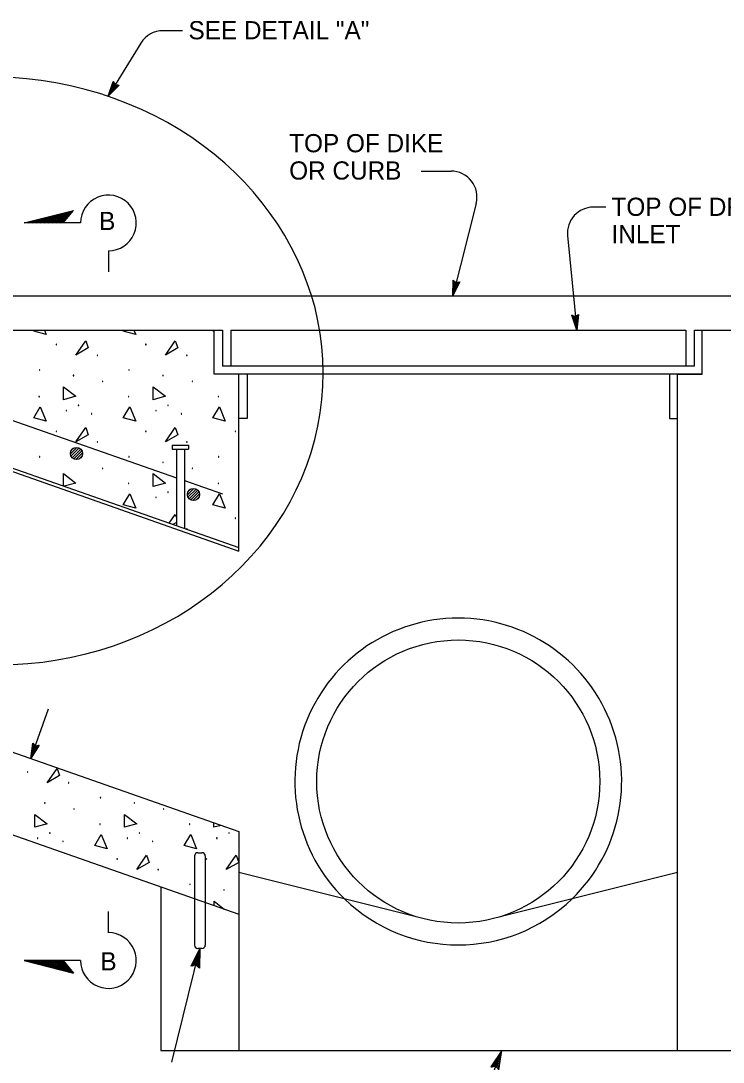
# Model space of a CAD drawing. Extents: x -893 to 867, y -474 to 712.
# Drawn here: x -18.9 to 251.3, y -75.8 to 324.9 of the extents above; entities that cross this region are included whole.
import ezdxf

# ---------------------------------------------------------------- set-up
doc = ezdxf.new("R2010")
doc.units = 0
for name, color, linetype in [('22 Misc Cnst Det', 7, 'Continuous'), ('36 Drainage', 7, 'Continuous'), ('56 Stage 3 Anno', 7, 'Continuous'), ('57 Undefined', 7, 'Continuous'), ('60 Nongeo Data', 7, 'Continuous')]:
    doc.layers.add(name, color=color, linetype=linetype)

msp = doc.modelspace()

# ---------------------------------------------------------------- linework, layer by layer
at = {"layer": '22 Misc Cnst Det'}
for p, q in [((-17.61, 247.08), (1.34, 251.92)), ((-16.05, 247.08), (0.93, 251.41)), ((-14.5, 247.08), (0.53, 250.91)), ((-12.94, 247.08), (0.12, 250.41)), ((-11.38, 247.08), (-0.28, 249.91)), ((-9.82, 247.08), (-0.69, 249.41)), ((-8.26, 247.08), (-1.1, 248.91)), ((-6.7, 247.08), (-1.5, 248.41)), ((-2.58, 247.08), (1.34, 251.92)), ((4.09, 247.08), (-17.61, 247.08)), ((-5.15, 247.08), (-1.91, 247.91)), ((-3.59, 247.08), (-2.31, 247.41)), ((14.81, 236.37), (14.81, 228.22)), ((14.81, -25.96), (14.81, -17.81)), ((-17.61, -36.67), (1.34, -41.5)), ((4.09, -36.67), (-17.61, -36.67)), ((-16.05, -36.67), (0.93, -41)), ((-14.5, -36.67), (0.53, -40.5)), ((-12.94, -36.67), (0.12, -40)), ((-11.38, -36.67), (-0.28, -39.5)), ((-9.82, -36.67), (-0.69, -39)), ((-8.26, -36.67), (-1.1, -38.5)), ((-6.7, -36.67), (-1.5, -38)), ((-5.15, -36.67), (-1.91, -37.5)), ((-3.59, -36.67), (-2.31, -37)), ((-2.58, -36.67), (1.34, -41.5))]:
    msp.add_line(p, q, dxfattribs=at)
for centre, start, end in [((14.81, 247.08), 269.9995, 180), ((14.81, -36.67), 180, 90.0005)]:
    msp.add_arc(centre, 10.72, start, end, dxfattribs=at)
at = {"layer": '36 Drainage'}
for p, q in [((-13.9, 205.46), (-13.66, 205.87)), ((20.55, 205.46), (20.79, 205.87)), ((55.01, 205.46), (55.25, 205.87)), ((55.56, 205.31), (55.01, 205.46)), ((40.96, 131.86), (39.63, 131.09)), ((-15.03, 40.99), (-8.28, 60.22)), ((55.42, 14.58), (55.43, 16.28)), ((58.15, 15.33), (55.42, 14.58))]:
    msp.add_line(p, q, dxfattribs=at)
for points in [[(-9.8, 205.87), (-9.12, 204.2), (-13.9, 205.46)], [(24.65, 205.87), (25.33, 204.2), (20.55, 205.46)], [(-5.34, 200.25), (-5.18, 200.25), (-5.18, 200.41), (-5.34, 200.41), (-5.34, 200.25)], [(2.3, 196.23), (6.07, 201.76), (7.08, 199), (2.3, 196.23)], [(29.11, 200.25), (29.28, 200.25), (29.28, 200.41), (29.11, 200.41), (29.11, 200.25)], [(36.76, 196.23), (40.52, 201.76), (41.53, 199), (36.76, 196.23)], [(10.44, 196.11), (10.61, 196.11), (10.61, 196.28), (10.44, 196.28), (10.44, 196.11)], [(44.89, 196.11), (45.06, 196.11), (45.06, 196.28), (44.89, 196.28), (44.89, 196.11)], [(-11.75, 190.43), (-11.59, 190.43), (-11.59, 190.6), (-11.75, 190.6), (-11.75, 190.43)], [(1.31, 188.32), (1.48, 188.32), (1.48, 188.49), (1.31, 188.49), (1.31, 188.32)], [(22.7, 190.43), (22.86, 190.43), (22.86, 190.6), (22.7, 190.6), (22.7, 190.43)], [(35.76, 188.32), (35.93, 188.32), (35.93, 188.49), (35.76, 188.49), (35.76, 188.32)], [(12.53, 186.04), (12.7, 186.04), (12.7, 186.21), (12.53, 186.21), (12.53, 186.04)], [(46.99, 186.04), (47.15, 186.04), (47.15, 186.21), (46.99, 186.21), (46.99, 186.04)], [(-11.92, 180.2), (-11.75, 180.2), (-11.75, 180.37), (-11.92, 180.37), (-11.92, 180.2)], [(-2.46, 179.09), (-2.42, 184.05), (2.3, 180.39), (-2.46, 179.09)], [(22.53, 180.2), (22.7, 180.2), (22.7, 180.37), (22.53, 180.37), (22.53, 180.2)], [(31.99, 179.09), (32.03, 184.05), (36.76, 180.39), (31.99, 179.09)], [(56.99, 180.2), (57.15, 180.2), (57.15, 180.37), (56.99, 180.37), (56.99, 180.2)], [(-13.9, 172.05), (-11.38, 176.33), (-9.12, 170.8), (-13.9, 172.05)], [(3.22, 176.84), (3.39, 176.84), (3.39, 177.01), (3.22, 177.01), (3.22, 176.84)], [(37.67, 176.84), (37.84, 176.84), (37.84, 177.01), (37.67, 177.01), (37.67, 176.84)], [(55.01, 172.05), (57.52, 176.33), (59.78, 170.8), (55.01, 172.05)], [(-1.42, 174.81), (-1.25, 174.81), (-1.25, 174.98), (-1.42, 174.98), (-1.42, 174.81)], [(8.33, 173.58), (8.5, 173.58), (8.5, 173.75), (8.33, 173.75), (8.33, 173.58)], [(33.03, 174.81), (33.2, 174.81), (33.2, 174.98), (33.03, 174.98), (33.03, 174.81)], [(42.78, 173.58), (42.95, 173.58), (42.95, 173.75), (42.78, 173.75), (42.78, 173.58)], [(2.3, 162.83), (6.07, 168.36), (7.08, 165.6), (2.3, 162.83)], [(36.76, 162.83), (40.52, 168.36), (41.53, 165.6), (36.76, 162.83)], [(-5.34, 166.84), (-5.18, 166.84), (-5.18, 167.01), (-5.34, 167.01), (-5.34, 166.84)], [(29.11, 166.84), (29.28, 166.84), (29.28, 167.01), (29.11, 167.01), (29.11, 166.84)], [(63.56, 166.84), (63.73, 166.84), (63.73, 167.01), (63.56, 167.01), (63.56, 166.84)], [(10.44, 162.7), (10.61, 162.7), (10.61, 162.87), (10.44, 162.87), (10.44, 162.7)], [(44.89, 162.7), (45.06, 162.7), (45.06, 162.87), (44.89, 162.87), (44.89, 162.7)], [(-11.75, 157.02), (-11.59, 157.02), (-11.59, 157.19), (-11.75, 157.19), (-11.75, 157.02)], [(22.7, 157.02), (22.86, 157.02), (22.86, 157.19), (22.7, 157.19), (22.7, 157.02)], [(57.15, 157.02), (57.32, 157.02), (57.32, 157.19), (57.15, 157.19), (57.15, 157.02)], [(12.53, 152.63), (12.7, 152.63), (12.7, 152.8), (12.53, 152.8), (12.53, 152.63)], [(35.76, 154.91), (35.93, 154.91), (35.93, 155.08), (35.76, 155.08), (35.76, 154.91)], [(46.99, 152.63), (47.15, 152.63), (47.15, 152.8), (46.99, 152.8), (46.99, 152.63)], [(-2.46, 145.85), (-2.42, 150.65), (2.3, 146.99), (-2.19, 145.76)], [(22.53, 146.8), (22.7, 146.8), (22.7, 146.97), (22.53, 146.97), (22.53, 146.8)], [(56.99, 146.8), (57.15, 146.8), (57.15, 146.97), (56.99, 146.97), (56.99, 146.8)], [(33.03, 141.41), (33.2, 141.41), (33.2, 141.57), (33.03, 141.57), (33.03, 141.41)], [(37.67, 143.44), (37.84, 143.44), (37.84, 143.61), (37.67, 143.61), (37.67, 143.44)], [(55.01, 138.65), (57.52, 142.92), (59.78, 137.39), (55.01, 138.65)], [(38.23, 131.59), (40.52, 134.96), (40.96, 133.74)], [(63.56, 133.44), (63.73, 133.44), (63.73, 133.61), (63.56, 133.61), (63.56, 133.44)], [(44.89, 129.3), (45.06, 129.3), (45.06, 129.47), (44.89, 129.47), (44.89, 129.3)], [(-16.37, 35.74), (-16.2, 35.74), (-16.2, 35.91), (-16.37, 35.91), (-16.37, 35.74)], [(-0.59, 31.6), (-0.42, 31.6), (-0.42, 31.77), (-0.59, 31.77), (-0.59, 31.6)], [(11.67, 25.92), (11.84, 25.92), (11.84, 26.09), (11.67, 26.09), (11.67, 25.92)], [(-9.72, 23.81), (-9.55, 23.81), (-9.55, 23.98), (-9.72, 23.98), (-9.72, 23.81)], [(1.51, 21.53), (1.67, 21.53), (1.67, 21.7), (1.51, 21.7), (1.51, 21.53)], [(24.73, 23.81), (24.9, 23.81), (24.9, 23.98), (24.73, 23.98), (24.73, 23.81)], [(35.96, 21.53), (36.12, 21.53), (36.12, 21.7), (35.96, 21.7), (35.96, 21.53)], [(-13.49, 14.58), (-13.45, 19.54), (-8.72, 15.88), (-13.49, 14.58)], [(-7.81, 12.33), (-7.64, 12.33), (-7.64, 12.5), (-7.81, 12.5), (-7.81, 12.33)], [(11.51, 15.69), (11.67, 15.69), (11.67, 15.86), (11.51, 15.86), (11.51, 15.69)], [(26.65, 12.33), (26.81, 12.33), (26.81, 12.5), (26.65, 12.5), (26.65, 12.33)], [(45.96, 15.69), (46.12, 15.69), (46.12, 15.86), (45.96, 15.86), (45.96, 15.69)], [(61.1, 12.33), (61.26, 12.33), (61.26, 12.5), (61.1, 12.5), (61.1, 12.33)], [(-12.45, 10.3), (-12.28, 10.3), (-12.28, 10.47), (-12.45, 10.47), (-12.45, 10.3)], [(-2.7, 9.07), (-2.53, 9.07), (-2.53, 9.24), (-2.7, 9.24), (-2.7, 9.07)], [(22, 10.3), (22.17, 10.3), (22.17, 10.47), (22, 10.47), (22, 10.3)], [(31.76, 9.07), (31.92, 9.07), (31.92, 9.24), (31.76, 9.24), (31.76, 9.07)], [(56.46, 10.3), (56.62, 10.3), (56.62, 10.47), (56.46, 10.47), (56.46, 10.3)], [(18.08, 2.33), (18.25, 2.33), (18.25, 2.5), (18.08, 2.5), (18.08, 2.33)], [(52.53, 2.33), (52.7, 2.33), (52.7, 2.5), (52.53, 2.5), (52.53, 2.33)], [(33.87, -1.8), (34.03, -1.8), (34.03, -1.64), (33.87, -1.64), (33.87, -1.8)], [(46.12, -7.49), (46.29, -7.49), (46.29, -7.32), (46.12, -7.32), (46.12, -7.49)], [(59.18, -9.6), (59.35, -9.6), (59.35, -9.43), (59.18, -9.43), (59.18, -9.6)], [(55.44, -15.51), (55.46, -13.86), (59.36, -16.89)]]:
    msp.add_lwpolyline(points, dxfattribs=at)
for points in [[(20.55, 172.05), (23.07, 176.33), (25.33, 170.8)], [(31.99, 145.69), (32.03, 150.65), (36.76, 146.99)], [(20.55, 138.65), (23.07, 142.92), (25.33, 137.39)], [(-11.83, 46.12), (-15.03, 40.99), (-14.31, 46.99), (-14.05, 46.68), (-14.58, 42.28), (-12.23, 46.04), (-12.63, 45.96), (-14.13, 43.55), (-13.79, 46.37), (-13.53, 46.05), (-13.67, 44.84), (-13.02, 45.88), (-13.33, 45.82), (-14.31, 46.99), (-13.33, 45.82)], [(-8.72, 31.73), (-4.96, 37.25), (-3.95, 34.49)], [(20.97, 14.58), (21, 19.54), (25.73, 15.88)], [(9.53, 7.55), (12.04, 11.82), (14.3, 6.29)], [(43.98, 7.55), (46.49, 11.82), (48.75, 6.29)], [(25.73, -1.68), (29.49, 3.85), (30.5, 1.09)], [(60.18, -1.68), (63.95, 3.85), (64.95, 1.09)]]:
    msp.add_lwpolyline(points, close=True, dxfattribs=at)
at = {"layer": '56 Stage 3 Anno'}
for p, q in [((43.3, 321.06), (35.83, 321.06)), ((27.32, 316.31), (14.67, 295.81)), ((135.1, 267.04), (146.62, 267.04)), ((156.31, 254.58), (147.29, 219.03)), ((206.19, 253.18), (201.4, 253.18)), ((191.45, 242.21), (194.98, 205.87)), ((39.22, -75.78), (50.03, -32.04)), ((161.01, -84.79), (166.12, -71.23))]:
    msp.add_line(p, q, dxfattribs=at)
for points in [[(18.89, 300.14), (14.67, 295.81), (16.66, 301.52), (16.84, 301.16), (15.38, 296.98), (18.48, 300.15), (18.08, 300.16), (16.1, 298.12), (17.03, 300.8), (17.22, 300.44), (16.81, 299.28), (17.67, 300.16), (17.36, 300.17), (16.66, 301.52), (17.36, 300.17)], [(150.02, 224.43), (147.29, 219.03), (147.47, 225.08), (147.76, 224.79), (147.62, 220.36), (149.63, 224.32), (149.24, 224.2), (147.96, 221.67), (148.04, 224.5), (148.33, 224.21), (148.29, 222.99), (148.85, 224.08), (148.55, 223.99), (147.47, 225.08), (148.55, 223.99)], [(195.72, 211.87), (194.98, 205.87), (193.1, 211.62), (193.47, 211.44), (194.84, 207.23), (195.39, 211.63), (195.06, 211.39), (194.72, 208.57), (193.84, 211.27), (194.21, 211.09), (194.59, 209.93), (194.74, 211.15), (194.48, 210.96), (193.1, 211.62), (194.48, 210.96)], [(46.62, -38.87), (50.03, -32.04), (49.84, -39.67), (49.48, -39.31), (49.62, -33.71), (47.11, -38.72), (47.61, -38.57), (49.2, -35.37), (49.12, -38.94), (48.75, -38.58), (48.79, -37.03), (48.1, -38.42), (48.48, -38.31), (49.84, -39.67), (48.48, -38.31)], [(165.05, -78.79), (166.12, -71.23), (161.94, -77.62), (162.45, -77.53), (165.5, -72.85), (164.73, -78.39), (164.41, -77.99), (164.91, -74.44), (162.95, -77.44), (163.46, -77.34), (164.3, -76.05), (164.09, -77.59), (163.84, -77.27), (161.94, -77.62), (163.84, -77.27)]]:
    msp.add_lwpolyline(points, close=True, dxfattribs=at)
for centre, start, end in [((35.83, 311.06), 90, 148.3225), ((146.62, 257.04), 345.7582, 90), ((201.4, 243.18), 90, 185.5483)]:
    msp.add_arc(centre, 10, start, end, dxfattribs=at)
msp.add_ellipse((-29.54, 190.12), major_axis=(126.95, -4.57), ratio=0.890145, start_param=4.712389, end_param=10.402263, dxfattribs=at)
at = {"layer": '60 Nongeo Data'}
for p, q in [((-250.78, 219.03), (333.78, 219.03)), ((-253.29, 205.87), (39.47, 205.87)), ((39.47, 205.87), (58.72, 205.87)), ((55.56, 188.87), (55.56, 205.87)), ((58.72, 205.87), (58.72, 192.02)), ((61.87, 205.87), (61.87, 192.02)), ((61.87, 205.87), (236.97, 205.87)), ((236.97, 205.87), (236.97, 192.02)), ((240.13, 205.87), (240.13, 192.02)), ((240.13, 205.87), (333.78, 205.87)), ((243.28, 188.87), (243.28, 205.87)), ((-109.97, 201.96), (40.96, 149.03)), ((-127.47, 189.69), (65.03, 122.19)), ((-127.47, 188.37), (65.03, 120.87)), ((243.28, 188.87), (55.56, 188.87)), ((65.03, 188.87), (55.56, 188.87)), ((240.13, 192.02), (58.72, 192.02)), ((65.03, 171.87), (65.03, 188.87)), ((68.18, 188.87), (68.18, 171.87)), ((230.66, 188.87), (230.66, 171.87)), ((233.82, 171.87), (233.82, 188.87)), ((233.82, 188.87), (243.28, 188.87)), ((68.18, 171.87), (65.03, 171.87)), ((65.03, 120.87), (65.03, 171.87)), ((230.66, 171.87), (233.82, 171.87)), ((233.82, -71.23), (233.82, 171.87)), ((0.2, 158.22), (2.7, 160.73)), ((0.42, 157.38), (3.54, 160.51)), ((0.53, 159.62), (1.3, 160.39)), ((39.4, 161.64), (45.65, 161.64)), ((39.4, 161.64), (39.4, 160.08)), ((45.65, 161.64), (45.65, 160.08)), ((0.86, 156.76), (4.17, 160.07)), ((1.47, 156.31), (4.61, 159.46)), ((2.29, 156.07), (4.85, 158.64)), ((3.59, 156.32), (4.6, 157.33)), ((39.4, 160.08), (45.65, 160.08)), ((40.96, 160.08), (40.96, 130.63)), ((44.09, 160.08), (44.09, 129.53)), ((44.09, 147.94), (58.72, 142.81)), ((45.2, 142.44), (47.7, 144.95)), ((45.42, 141.61), (48.54, 144.73)), ((45.53, 143.84), (46.3, 144.61)), ((45.86, 140.98), (49.17, 144.29)), ((46.47, 140.53), (49.61, 143.68)), ((47.29, 140.29), (49.85, 142.86)), ((48.59, 140.54), (49.6, 141.55)), ((-165.45, 93.73), (65.03, 12.92)), ((-170.56, 63.73), (65.03, -18.87)), ((65.03, 12.92), (65.03, -71.23)), ((49.24, 4.81), (50.82, 4.81)), ((47.98, 3.55), (47.98, -30.77)), ((52.08, 3.55), (52.08, -30.77)), ((133.77, -19.96), (65.03, -2.78)), ((233.82, -2.78), (165.08, -19.96)), ((35.03, -8.35), (35.03, -71.23)), ((50.82, -32.04), (49.24, -32.04)), ((35.03, -71.23), (259.38, -71.23))]:
    msp.add_line(p, q, dxfattribs=at)
for centre, radius in [((2.53, 158.4), 2.34), ((47.53, 142.62), 2.34), ((149.42, 32.19), 54.45)]:
    msp.add_circle(centre, radius, dxfattribs=at)
for centre, radius, start, end in [((149.42, 32.19), 62.87, 314.1298, 225.8702), ((49.24, 3.55), 1.26, 90, 180), ((50.82, 3.55), 1.26, 0, 90), ((149.42, 32.19), 62.87, 225.8702, 314.1298), ((49.24, -30.77), 1.26, 180, 270), ((50.82, -30.77), 1.26, 270, 0)]:
    msp.add_arc(centre, radius, start, end, dxfattribs=at)

# ---------------------------------------------------------------- texts
at = {"layer": '57 Undefined'}
for s, p in [('SEE DETAIL "A"', (45.62, 317.75)), ('TOP OF DIKE', (84.37, 274.28)), ('OR CURB', (84.37, 263.78)), ('TOP OF DRAINAGE', (208.37, 249.81)), ('B', (11.25, 244.36)), ('INLET', (208.37, 239.31)), ('B', (11.73, -40.47))]:
    msp.add_text(s, height=7, dxfattribs=at).set_placement(p)

doc.saveas('drawing.dxf')
